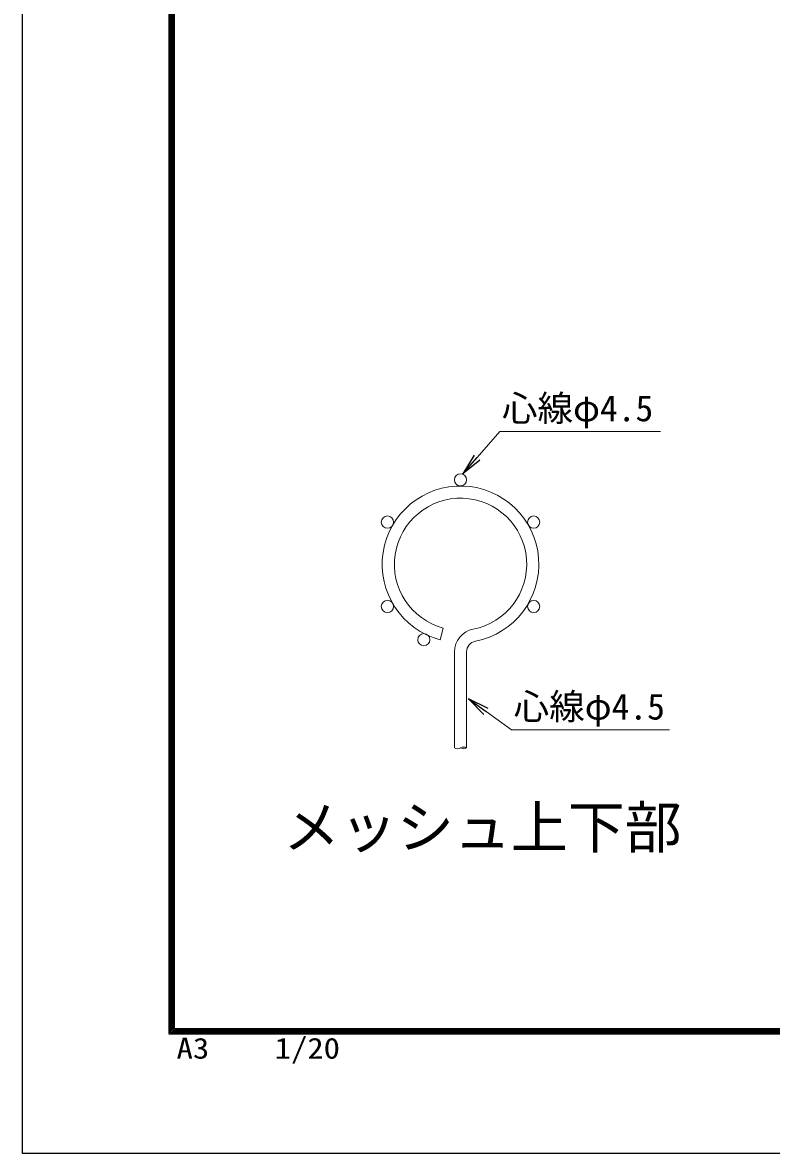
# Model space of a CAD drawing. Units: millimetres, scale not verified. Extents: x -4200 to 4200, y -2970 to 2970.
# Drawn here: x -4200 to -2819, y -2970 to -884 of the extents above; entities that cross this region are included whole.
import ezdxf
from ezdxf.enums import TextEntityAlignment as Align

# ---------------------------------------------------------------- set-up
doc = ezdxf.new("R2010")
doc.units = ezdxf.units.MM
doc.header["$LTSCALE"] = 10
for name, color, linetype, lineweight in [('0-0_D-STR-TXT', 7, 'Continuous', 13), ('0-5_D-STR2', 7, 'Continuous', 13), ('0-B_D-TTL-TXT', 7, 'Continuous', 25), ('0-C_D-TTL', 7, 'Continuous', 25)]:
    doc.layers.add(name, color=color, linetype=linetype, lineweight=lineweight)
doc.layers.add('0-9_0', color=7, linetype='Continuous')
doc.styles.add('ＭＳ ゴシック', font='')
doc.styles.get('ＭＳ ゴシック').set_extended_font_data('MS Gothic')

# ---------------------------------------------------------------- blocks, each defined once
blk = doc.blocks.new('_Open')
at = {"layer": '0-9_0'}
blk.add_line((-10, 1.667), (0, 0), dxfattribs=at)
blk.add_lwpolyline([(-10, -1.667), (0, 0), (-10, 0)], dxfattribs=at)

msp = doc.modelspace()

# ---------------------------------------------------------------- linework, layer by layer
at = {"layer": '0-0_D-STR-TXT'}
for points in [[(-3023.41, -1637.99), (-3319.92, -1637.99), (-3361.97, -1686.24)], [(-3006.97, -2188.38), (-3298.37, -2188.38), (-3345.35, -2154.53)]]:
    msp.add_lwpolyline(points, dxfattribs=at)
at = {"layer": '0-5_D-STR2'}
for p, q in [((-3424.18, -2000.79), (-3430.06, -2022.51)), ((-3403.58, -2044.52), (-3403.58, -2221.75)), ((-3381.08, -2044.52), (-3381.08, -2221.75))]:
    msp.add_line(p, q, dxfattribs=at)
for centre in [(-3392.33, -1727.27), (-3527.22, -1805.14), (-3257.45, -1805.14), (-3527.22, -1960.89), (-3257.45, -1960.89), (-3460.08, -2022.14)]:
    msp.add_circle(centre, 11.25, dxfattribs=at)
for centre, radius, start, end in [((-3392.33, -1883.02), 144.5, 280.95101, 254.86775), ((-3392.33, -1883.02), 122, 280.95101, 254.86775), ((-3361.08, -2044.52), 42.5, 100.95101, 180), ((-3361.08, -2044.52), 20, 100.95101, 180), ((-3397.96, -2212.38), 10.93, 239.02786, 300.97214), ((-3386.71, -2231.12), 10.93, 59.02786, 120.97214), ((-3386.71, -2212.38), 10.93, 239.02786, 300.97214)]:
    msp.add_arc(centre, radius, start, end, dxfattribs=at)
at = {"layer": '0-C_D-TTL', "color": 2}
msp.add_lwpolyline([(-4200, 2970), (4200, 2970), (4200, -2970), (-4200, -2970)], close=True, dxfattribs=at)
at = {"layer": '0-C_D-TTL'}
for points in [[(-3930, 2750), (3930, 2750), (3930, -2750), (-3930, -2750)], [(-3927.5, 2747.5), (3927.5, 2747.5), (3927.5, -2747.5), (-3927.5, -2747.5)], [(-3925, 2745), (3925, 2745), (3925, -2745), (-3925, -2745)], [(-3922.5, 2742.5), (3922.5, 2742.5), (3922.5, -2742.5), (-3922.5, -2742.5)], [(-3920, 2740), (3920, 2740), (3920, -2740), (-3920, -2740)]]:
    msp.add_lwpolyline(points, close=True, dxfattribs=at)

# ---------------------------------------------------------------- block references
at = {"layer": '0-0_D-STR-TXT', "xscale": 4, "yscale": 4}
for p, rotation in [((-3388.25, -1716.39), 228.92455), ((-3377.8, -2131.14), 144.22413)]:
    msp.add_blockref('_Open', p, dxfattribs=dict(at, rotation=rotation))

# ---------------------------------------------------------------- texts
at = {"layer": '0-0_D-STR-TXT', "style": 'ＭＳ ゴシック'}
for p in [(-3316, -1633.61), (-3294.45, -2184)]:
    msp.add_text('心線φ4.5', height=48.09, dxfattribs=at).set_placement(p, align=Align.BOTTOM_LEFT)
at = {"layer": '0-B_D-TTL-TXT', "style": 'ＭＳ ゴシック'}
msp.add_text('メッシュ上下部', height=76.98, dxfattribs=at).set_placement((-3719.57, -2429.76), align=Align.BOTTOM_LEFT)
at = {"layer": '0-C_D-TTL', "style": 'ＭＳ ゴシック', "width": 1.15}
msp.add_text('A3\u3000\u30001/20', height=38.49, dxfattribs=at).set_placement((-3916.09, -2806.81), align=Align.BOTTOM_LEFT)

doc.saveas('drawing.dxf')
